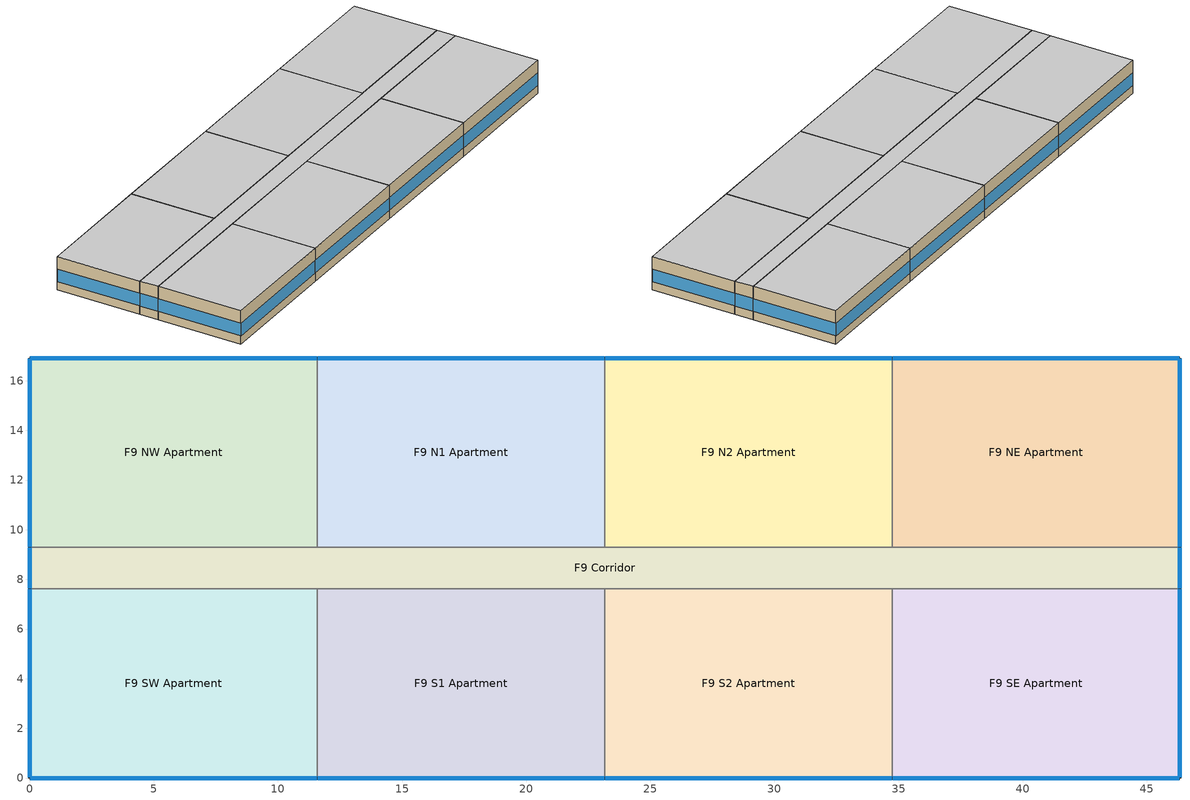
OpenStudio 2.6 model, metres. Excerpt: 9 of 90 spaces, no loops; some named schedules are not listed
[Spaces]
F9 SE Apartment
 floor to F8 SE Apartment: 46.33,7.62 46.33,0 34.75,0 34.75,7.62 z24.38
 wall outside: 34.75,0 46.33,0 46.33,7.62 z24.38:27.43
 wall to F9 S2 Apartment: 34.75,7.62 34.75,0 z24.38:27.43
 wall to F9 Corridor: 46.33,7.62 34.75,7.62 z24.38:27.43
 window: 46.33,0.03 46.33,7.59 / 34.77,0 46.3,0 z25.14:26.29
 ceiling to T SE Apartment: 46.33,0 46.33,7.62 34.75,7.62 34.75,0 z27.43
F9 N2 Apartment
 floor to F8 N2 Apartment: 34.75,16.92 34.75,9.3 23.16,9.3 23.16,16.92 z24.38
 wall outside: 34.75,16.92 23.16,16.92 z24.38:27.43
 wall to F9 NE Apartment: 34.75,9.3 34.75,16.92 z24.38:27.43
 wall to F9 Corridor: 23.16,9.3 34.75,9.3 z24.38:27.43
 wall to F9 N1 Apartment: 23.16,16.92 23.16,9.3 z24.38:27.43
 window: 34.72,16.92 23.19,16.92 z25.14:26.29
 ceiling to T N2 Apartment: 34.75,9.3 34.75,16.92 23.16,16.92 23.16,9.3 z27.43
F9 SW Apartment
 floor to F8 SW Apartment: 11.58,7.62 11.58,0 0,0 0,7.62 z24.38
 wall outside: 0,7.62 0,0 11.58,0 z24.38:27.43
 wall to F9 Corridor: 11.58,7.62 0,7.62 z24.38:27.43
 wall to F9 S1 Apartment: 11.58,0 11.58,7.62 z24.38:27.43
 window: 0.03,0 11.56,0 / 0,7.59 0,0.03 z25.14:26.29
 ceiling to T SW Apartment: 11.58,0 11.58,7.62 0,7.62 0,0 z27.43
F9 Corridor
 floor to F8 Corridor: 46.33,9.3 46.33,7.62 0,7.62 0,9.3 z24.38
 wall outside: 0,9.3 0,7.62 / 46.33,7.62 46.33,9.3 z24.38:27.43
 wall to F9 NE Apartment: 46.33,9.3 34.75,9.3 z24.38:27.43
 wall to F9 NW Apartment: 11.58,9.3 0,9.3 z24.38:27.43
 wall to F9 S1 Apartment: 11.58,7.62 23.16,7.62 z24.38:27.43
 wall to F9 N1 Apartment: 23.16,9.3 11.58,9.3 z24.38:27.43
 wall to F9 S2 Apartment: 23.16,7.62 34.75,7.62 z24.38:27.43
 window: 46.33,7.65 46.33,9.27 / 0,9.27 0,7.65 z25.14:26.32
 ceiling to T Corridor: 46.33,7.62 46.33,9.3 0,9.3 0,7.62 z27.43
F9 NE Apartment
 floor to F8 NE Apartment: 46.33,16.92 46.33,9.3 34.75,9.3 34.75,16.92 z24.38
 wall outside: 46.33,9.3 46.33,16.92 34.75,16.92 z24.38:27.43
 window: 46.33,9.32 46.33,16.89 / 46.3,16.92 34.77,16.92 z25.14:26.29
 ceiling to T NE Apartment: 46.33,9.3 46.33,16.92 34.75,16.92 34.75,9.3 z27.43
F9 S1 Apartment
 floor to F8 S1 Apartment: 23.16,7.62 23.16,0 11.58,0 11.58,7.62 z24.38
 wall outside: 11.58,0 23.16,0 z24.38:27.43
 wall to F9 S2 Apartment: 23.16,0 23.16,7.62 z24.38:27.43
 window: 11.61,0 23.14,0 z25.14:26.29
 ceiling to T S1 Apartment: 23.16,0 23.16,7.62 11.58,7.62 11.58,0 z27.43
F9 S2 Apartment
 floor to F8 S2 Apartment: 34.75,7.62 34.75,0 23.16,0 23.16,7.62 z24.38
 wall outside: 23.16,0 34.75,0 z24.38:27.43
 window: 23.19,0 34.72,0 z25.14:26.29
 ceiling to T S2 Apartment: 34.75,0 34.75,7.62 23.16,7.62 23.16,0 z27.43
F9 NW Apartment
 floor to F8 NW Apartment: 11.58,16.92 11.58,9.3 0,9.3 0,16.92 z24.38
 wall outside: 11.58,16.92 0,16.92 0,9.3 z24.38:27.43
 wall to F9 N1 Apartment: 11.58,9.3 11.58,16.92 z24.38:27.43
 window: 11.56,16.92 0.03,16.92 / 0,16.89 0,9.32 z25.14:26.29
 ceiling to T NW Apartment: 11.58,9.3 11.58,16.92 0,16.92 0,9.3 z27.43
F9 N1 Apartment
 floor to F8 N1 Apartment: 23.16,16.92 23.16,9.3 11.58,9.3 11.58,16.92 z24.38
 wall outside: 23.16,16.92 11.58,16.92 z24.38:27.43
 window: 23.14,16.92 11.61,16.92 z25.14:26.29
 ceiling to T N1 Apartment: 23.16,9.3 23.16,16.92 11.58,16.92 11.58,9.3 z27.43
[Site]
Montreal-Trudeau Intl AP_QC_CAN: Latitude {deg}=45.471; Longitude {deg}=-73.741; Time Zone {hr}=-5; Elevation {m}=36; Terrain=City
[Building]
HighriseApartment-CAN_QC_Montreal-Trudeau.Intl.AP.716270_CWEC2016.epw created: 2019-08-15 18:08:10 +0000: North Axis {deg}=0; Default Construction Set=BTAP-Mass at hdd = 4400.0; Standards Number of Stories=10; Standards Number of Above Ground Stories=10; Standards Building Type=NECB2017_HighriseApartment
[Site:WaterMainsTemperature]
Calculation Method=Correlation; Annual Average Outdoor Air Temperature {C}=7.6; Maximum Difference In Monthly Average Outdoor Air Temperatures {deltaC}=31.3
[Site:GroundTemperature:BuildingSurface]
19.527, 19.502, 19.536, 19.598, 20.002, 21.64, 22.225, 22.375, 21.449, 20.121, 19.802, 19.633
[SizingPeriod:DesignDay] Barometric Pressure {Pa}=100893; Sky Clearness=0; Rain Indicator=0; Snow Indicator=0; Day of Month=21; Daylight Saving Time Indicator=0; Humidity Indicating Type=Wetbulb; Dry-Bulb Temperature Range Modifier Type=DefaultMultipliers
Name | Maximum Dry-Bulb Temperature {C} | Daily Dry-Bulb Temperature Range {deltaC} | Humidity Indicating Conditions at Maximum Dry-Bulb | Wind Speed {m/s} | Wind Direction {deg} | Month | Day Type | Solar Model Indicator | ASHRAE Taub | ASHRAE Taud
Montreal-Trudeau Intl AP Ann Htg 99.6% Condns DB | -23.1 | 0 | -23.1 | 4.2 | 250 | 1 | WinterDesignDay | ASHRAEClearSky
Montreal-Trudeau Intl AP Ann Clg .4% Condns DB=>MWB | 30 | 8.9 | 22.1 | 5.3 | 220 | 7 | SummerDesignDay | ASHRAETau | 0.431 | 2.246
[Material:NoMass] Roughness=Smooth; Thermal Absorptance=0.9; Solar Absorptance=0.7
Name | Thermal Resistance {m2-K/W} | Visible Absorptance
Typical Carpet Pad | 0.21648 | 0.8
Typical Insulation 1 | 5.20402 | 0.7
Typical Insulation 2 | 3.77764 | 0.7
Typical Insulation 3 | 6.41024 | 0.7
Typical Carpet Pad 2 | 1.25503 | 0.8
Typical Carpet Pad 3 | 3.45515 | 0.8
Typical Insulation 4 | 0.526298 | 0.7
Typical Insulation 5 | 0.526316 | 0.7
[Material]
Name | Roughness | Thickness {m} | Conductivity {W/m-K} | Density {kg/m3} | Specific Heat {J/kg-K} | Thermal Absorptance | Solar Absorptance | Visible Absorptance
100mm Normalweight concrete floor | MediumSmooth | 0.1016 | 2.31 | 2322 | 832
G01 13mm gypsum board | Smooth | 0.0127 | 0.16 | 800 | 1090 | 0.9 | 0.7 | 0.5
G05 25mm wood | MediumSmooth | 0.0254 | 0.15 | 608 | 1630 | 0.9 | 0.5 | 0.5
4 in. Normalweight Concrete Floor | MediumRough | 0.1016 | 2.31 | 2322 | 832 | 0.9 | 0.7 | 0.7
1IN Stucco | Smooth | 0.0253 | 0.6918 | 1858 | 837 | 0.9 | 0.7 | 0.92
8IN CONCRETE HW RefBldg | Rough | 0.2032 | 1.311 | 2240 | 836.8 | 0.9 | 0.7 | 0.7
1/2IN Gypsum | Smooth | 0.0127 | 0.16 | 784.9 | 830 | 0.9 | 0.4 | 0.4
Metal Roof Surface; F08 Metal surface | Smooth | 0.0008 | 45.28 | 7824 | 500 | 0.9 | 0.7 | 0.7
6 in. Normalweight Concrete Floor | MediumRough | 0.1524 | 2.31 | 2322 | 832 | 0.9 | 0.7 | 0.7
[Construction]
BTAP-Int-Floor: 100mm Normalweight concrete floor, Typical Carpet Pad
BTAP-Int-Wall: G01 13mm gypsum board, G01 13mm gypsum board
BTAP-Int-Ceiling: Typical Carpet Pad, 100mm Normalweight concrete floor
BTAP-Ext-DaylightDiffuser: SimpleGlazing
BTAP-Int-Door: G05 25mm wood
BTAP-Ext-Floor-Mass:U-0.183: Typical Insulation 1, 4 in. Normalweight Concrete Floor, Typical Carpet Pad
BTAP-Ext-Wall-Mass:U-0.247: 1IN Stucco, 8IN CONCRETE HW RefBldg, Typical Insulation 2, 1/2IN Gypsum
BTAP-Ext-Roof-Metal:U-0.156: Metal Roof Surface, Typical Insulation 3
BTAP-Grnd-Floor-Mass:U-0.757: 6 in. Normalweight Concrete Floor, Typical Carpet Pad 2
BTAP-Grnd-Roof-Mass:U-0.284: 6 in. Normalweight Concrete Floor, Typical Carpet Pad 3
BTAP-Ext-Door:U-1.9000000000000001: F08 Metal surface, Typical Insulation 4
BTAP-Ext-OverHeadDoor:U-1.9000000000000001: Typical Insulation 5
BTAP-Ext-DaylightDiffuser:U=0.190 SHGC=0.600: SimpleGlazing:U=0.190 SHGC=0.600
[DefaultConstructionSet]
BTAP-Mass at hdd = 4400.0: Default Exterior Surface Constructions=BTAP-Mass at hdd = 4400.0; Default Interior Surface Constructions=Default Surface Constructions 2; Default Ground Contact Surface Constructions=BTAP-Mass at hdd = 4400.0 1; Default Exterior SubSurface Constructions=BTAP-Mass at hdd = 4400.0; Default Interior SubSurface Constructions=Default Sub Surface Constructions 2; Interior Partition Construction=BTAP-Int-Door
[DefaultSurfaceConstructions]
Name | Floor Construction | Wall Construction | Roof Ceiling Construction
Default Surface Constructions 2 | BTAP-Int-Floor | BTAP-Int-Wall | BTAP-Int-Ceiling
BTAP-Mass at hdd = 4400.0 | BTAP-Ext-Floor-Mass:U-0.183 | BTAP-Ext-Wall-Mass:U-0.247 | BTAP-Ext-Roof-Metal:U-0.156
BTAP-Mass at hdd = 4400.0 1 | BTAP-Grnd-Floor-Mass:U-0.757 | BTAP-Grnd-Roof-Mass:U-0.284 | BTAP-Grnd-Roof-Mass:U-0.284
[DefaultSubSurfaceConstructions]
Name | Fixed Window Construction | Operable Window Construction | Door Construction | Glass Door Construction | Overhead Door Construction | Skylight Construction | Tubular Daylight Dome Construction | Tubular Daylight Diffuser Construction
Default Sub Surface Constructions 2 | BTAP-Ext-DaylightDiffuser | BTAP-Ext-DaylightDiffuser | BTAP-Int-Door
BTAP-Mass at hdd = 4400.0 | BTAP-Ext-DaylightDiffuser:U=0.190 SHGC=0.600 | BTAP-Ext-DaylightDiffuser:U=0.190 SHGC=0.600 | BTAP-Ext-Door:U-1.9000000000000001 | BTAP-Ext-DaylightDiffuser:U=0.190 SHGC=0.600 | BTAP-Ext-OverHeadDoor:U-1.9000000000000001 | BTAP-Ext-DaylightDiffuser:U=0.190 SHGC=0.600 | BTAP-Ext-DaylightDiffuser:U=0.190 SHGC=0.600 | BTAP-Ext-DaylightDiffuser:U=0.190 SHGC=0.600
[WindowMaterial:SimpleGlazingSystem] Solar Heat Gain Coefficient=0.6; Visible Transmittance=0.21
Name | U-Factor {W/m2-K}
SimpleGlazing | 2.2
SimpleGlazing:U=0.190 SHGC=0.600 | 1.9
[Space] Building Story=Building Story 9; Part of Total Floor Area=Yes
Name | Space Type | Thermal Zone
F9 SE Apartment | Space Function Dwelling units general | DU_BT=Space Function_ST=Dwelling units general_FL=Building Story 9_SCHG 7
F9 S1 Apartment | Space Function Dwelling units general | DU_BT=Space Function_ST=Dwelling units general_FL=Building Story 9_SCHG 5
F9 NW Apartment | Space Function Dwelling units general | DU_BT=Space Function_ST=Dwelling units general_FL=Building Story 9_SCHG 4
F9 NE Apartment | Space Function Dwelling units general | DU_BT=Space Function_ST=Dwelling units general_FL=Building Story 9_SCHG 1
F9 N2 Apartment | Space Function Dwelling units general | DU_BT=Space Function_ST=Dwelling units general_FL=Building Story 9_SCHG
F9 S2 Apartment | Space Function Dwelling units general | DU_BT=Space Function_ST=Dwelling units general_FL=Building Story 9_SCHG 2
F9 N1 Apartment | Space Function Dwelling units general | DU_BT=Space Function_ST=Dwelling units general_FL=Building Story 9_SCHG 6
F9 SW Apartment | Space Function Dwelling units general | DU_BT=Space Function_ST=Dwelling units general_FL=Building Story 9_SCHG 3
F9 Corridor | Space Function Corridor/Transition area other-sch-G | WILD_ST=Corridor/Transition area other-sch-G_FL=Building Story 9_SCH=G
[EvaporativeFluidCooler:SingleSpeed]
Central Tower: Design Air Flow Rate {m3/s}=autosize; Fan Power at Design Air Flow Rate {W}=autosize; Design Spray Water Flow Rate {m3/s}=0.002208; Performance Input Method=UFactorTimesAreaAndDesignWaterFlowRate; U-factor Times Area Value at Design Air Flow Rate {W/K}=autosize; Design Water Flow Rate {m3/s}=autosize; Capacity Control=FanCycling; Sizing Factor=1; Evaporation Loss Mode=SaturatedExit; Drift Loss Percent {percent}=0.008; Blowdown Calculation Mode=ConcentrationRatio; Blowdown Concentration Ratio=3
[BuildingStory]
Building Story 9: Nominal Z Coordinate {m}=24.3828
[SpaceType] Standards Building Type=Space Function
Name | Default Schedule Set | Design Specification Outdoor Air Object | Standards Space Type
Space Function Corridor/Transition area other-sch-G | Space Function Corridor/Transition area other-sch-G Schedule Set | Space Function Corridor/Transition area other-sch-G Ventilation | Corridor/Transition area other-sch-G
Space Function Dwelling units general | Space Function Dwelling units general Schedule Set | Space Function Dwelling units general Ventilation | Dwelling units general
[People:Definition] Number of People Calculation Method=People/Area; Fraction Radiant=0.3
Name | People per Space Floor Area {person/m2}
Space Function Corridor/Transition area other-sch-G People Definition | 0.0100036
Space Function Dwelling units general People Definition | 0.0400145
[People] Work Efficiency Schedule=Work Efficiency Schedule; Clothing Insulation Schedule=Clothing Schedule; Air Velocity Schedule=Air Velocity Schedule; Multiplier=1
Name | People Definition | Space or SpaceType
Space Function Corridor/Transition area other-sch-G People | Space Function Corridor/Transition area other-sch-G People Definition | Space Function Corridor/Transition area other-sch-G
Space Function Dwelling units general People | Space Function Dwelling units general People Definition | Space Function Dwelling units general
[Lights:Definition] Design Level Calculation Method=Watts/Area; Fraction Radiant=0.5; Fraction Visible=0.2
Name | Watts per Space Floor Area {W/m2}
Space Function Corridor/Transition area other-sch-G Lights Definition | 7.10258
Space Function Dwelling units general Lights Definition | 5.00182
[Lights] Fraction Replaceable=1
Name | Lights Definition | Space or SpaceType
Space Function Corridor/Transition area other-sch-G Lights | Space Function Corridor/Transition area other-sch-G Lights Definition | Space Function Corridor/Transition area other-sch-G
Space Function Dwelling units general Lights | Space Function Dwelling units general Lights Definition | Space Function Dwelling units general
[DesignSpecification:OutdoorAir] Outdoor Air Method=Sum; Outdoor Air Flow per Person {m3/s-person}=0; Outdoor Air Flow Rate {m3/s}=0; Outdoor Air Flow Air Changes per Hour {1/hr}=0
Name | Outdoor Air Flow per Floor Area {m3/s-m2}
Space Function Corridor/Transition area other-sch-G Ventilation | 0.0003048
Space Function Dwelling units general Ventilation | 0.00039624
[DefaultScheduleSet] Number of People Schedule=NECB-G-Occupancy; People Activity Level Schedule=NECB-Activity; Lighting Schedule=NECB-G-Lighting; Electric Equipment Schedule=NECB-G-Electric-Equipment; Infiltration Schedule=Always On
Space Function Corridor/Transition area other-sch-G Schedule Set; Space Function Dwelling units general Schedule Set
[ThermostatSetpoint:DualSetpoint] Heating Setpoint Temperature Schedule=NECB-G-Thermostat Setpoint-Heating; Cooling Setpoint Temperature Schedule=NECB-G-Thermostat Setpoint-Cooling
Space Function Dwelling units general Thermostat 176; Space Function Dwelling units general Thermostat 177; Space Function Dwelling units general Thermostat 180; Space Function Dwelling units general Thermostat 189; Space Function Dwelling units general Thermostat 192; Space Function Dwelling units general Thermostat 193; Space Function Dwelling units general Thermostat 194; Space Function Dwelling units general Thermostat 211; Space Function Corridor/Transition area other-sch-G Thermostat 22
[ElectricEquipment:Definition]
Space Function Dwelling units general Elec Equip Definition: Design Level Calculation Method=Watts/Area; Watts per Space Floor Area {W/m2}=5.00182; Fraction Radiant=0.5
[ElectricEquipment]
Space Function Dwelling units general Elec Equip: Electric Equipment Definition=Space Function Dwelling units general Elec Equip Definition; Space or SpaceType=Space Function Dwelling units general
[SpaceInfiltration:DesignFlowRate] Schedule=Always On Discrete; Design Flow Rate Calculation Method=Flow/ExteriorArea; Flow per Exterior Surface Area {m3/s-m2}=0.00025; Constant Term Coefficient=0; Temperature Term Coefficient=0; Velocity Term Coefficient=0.224; Velocity Squared Term Coefficient=0
Name | Space or SpaceType
F9 Corridor Infiltration | F9 Corridor
F9 N1 Apartment Infiltration | F9 N1 Apartment
F9 N2 Apartment Infiltration | F9 N2 Apartment
F9 NE Apartment Infiltration | F9 NE Apartment
F9 NW Apartment Infiltration | F9 NW Apartment
F9 S1 Apartment Infiltration | F9 S1 Apartment
F9 S2 Apartment Infiltration | F9 S2 Apartment
F9 SE Apartment Infiltration | F9 SE Apartment
F9 SW Apartment Infiltration | F9 SW Apartment
[ThermalZone] Use Ideal Air Loads=No
Name | Thermostat
DU_BT=Space Function_ST=Dwelling units general_FL=Building Story 9_SCHG | Space Function Dwelling units general Thermostat 176
DU_BT=Space Function_ST=Dwelling units general_FL=Building Story 9_SCHG 1 | Space Function Dwelling units general Thermostat 177
DU_BT=Space Function_ST=Dwelling units general_FL=Building Story 9_SCHG 2 | Space Function Dwelling units general Thermostat 180
DU_BT=Space Function_ST=Dwelling units general_FL=Building Story 9_SCHG 3 | Space Function Dwelling units general Thermostat 189
DU_BT=Space Function_ST=Dwelling units general_FL=Building Story 9_SCHG 4 | Space Function Dwelling units general Thermostat 192
DU_BT=Space Function_ST=Dwelling units general_FL=Building Story 9_SCHG 5 | Space Function Dwelling units general Thermostat 193
DU_BT=Space Function_ST=Dwelling units general_FL=Building Story 9_SCHG 6 | Space Function Dwelling units general Thermostat 194
DU_BT=Space Function_ST=Dwelling units general_FL=Building Story 9_SCHG 7 | Space Function Dwelling units general Thermostat 211
WILD_ST=Corridor/Transition area other-sch-G_FL=Building Story 9_SCH=G | Space Function Corridor/Transition area other-sch-G Thermostat 22
[HeatExchanger:AirToAir:SensibleAndLatent] Availability Schedule=Always On Discrete; Nominal Supply Air Flow Rate {m3/s}=autosize; Sensible Effectiveness at 100% Heating Air Flow=0.5; Latent Effectiveness at 100% Heating Air Flow=0.5; Sensible Effectiveness at 75% Heating Air Flow=0.5; Latent Effectiveness at 75% Heating Air Flow=0.5; Sensible Effectiveness at 100% Cooling Air Flow=0.5; Latent Effectiveness at 100% Cooling Air Flow=0.5; Sensible Effectiveness at 75% Cooling Air Flow=0.5; Latent Effectiveness at 75% Cooling Air Flow=0.5; Supply Air Outlet Temperature Control=Yes; Heat Exchanger Type=Rotary; Frost Control Type=ExhaustOnly; Threshold Temperature {C}=-23.3; Initial Defrost Time Fraction=0.167; Rate of Defrost Time Fraction Increase {1/K}=1.44; Economizer Lockout=Yes
Name | Nominal Electric Power {W}
Sys_1_Make-up air unit ERV | 2032.05
Sys_4_PSZ_WILD_ST=Corridor/Transition area other-sch-G_FL=Building Story 10_SCH=G ERV | 219.834
Sys_6_VAV with Reheat ERV | 76.6976
[SetpointManager:OutdoorAirPretreat] Minimum Setpoint Temperature {C}=-99; Maximum Setpoint Temperature {C}=99; Minimum Setpoint Humidity Ratio {kgWater/kgDryAir}=1e-05; Maximum Setpoint Humidity Ratio {kgWater/kgDryAir}=1
Setpoint Manager Outdoor Air Pretreat 1; Setpoint Manager Outdoor Air Pretreat 2; Setpoint Manager Outdoor Air Pretreat 3
[AvailabilityManager:NightCycle] Control Type=CycleOnAny; Thermostat Tolerance {deltaC}=1; Cycling Run Time {s}=3600
Availability Manager Night Cycle 1; Availability Manager Night Cycle 2; Availability Manager Night Cycle 3
[Schedule:Ruleset]
Clothing Schedule: Default Day Schedule=Clothing Schedule Default Winter Clothes
Air Velocity Schedule: Default Day Schedule=Air Velocity Schedule Default
Work Efficiency Schedule: Default Day Schedule=Work Efficiency Schedule Default
NECB-G-Occupancy: Default Day Schedule=NECB-G-Occupancy Default
NECB-Activity: Default Day Schedule=NECB-Activity Default; Summer Design Day Schedule=NECB-Activity Summer Design Day; Winter Design Day Schedule=NECB-Activity Winter Design Day
NECB-G-Lighting: Default Day Schedule=NECB-G-Lighting Default
NECB-G-Electric-Equipment: Default Day Schedule=NECB-G-Electric-Equipment Default
Always On: Default Day Schedule=Always On Default
NECB-G-Thermostat Setpoint-Heating: Default Day Schedule=NECB-G-Thermostat Setpoint-Heating Default
NECB-G-Thermostat Setpoint-Cooling: Default Day Schedule=NECB-G-Thermostat Setpoint-Cooling Default
[Schedule:Day]
Clothing Schedule Default Winter Clothes; Always On Default: 24, 0, 1
Air Velocity Schedule Default: 24, 0, 0.2
Work Efficiency Schedule Default: 24, 0, 0
NECB-G-Occupancy Default; NECB-G-Occupancy Default|Wkdy Day: 7, 0, 0.9, 8, 0, 0.7, 9, 0, 0.4, 17, 0, 0.3, 18, 0, 0.5, 24, 0, 0.9
NECB-G-Occupancy Sat Day; NECB-G-Occupancy Sun|Hol Day: 7, 0, 0.9, 8, 0, 0.7, 17, 0, 0.5, 18, 0, 0.7, 24, 0, 0.9
NECB-Activity Default; NECB-Activity Winter Design Day; NECB-Activity Summer Design Day: 24, 0, 130
NECB-G-Lighting Default; NECB-G-Lighting Default|Wkdy Day; NECB-G-Lighting Sat Day: 1, 0, 0.3, 6, 0, 0, 7, 0, 0.2, 9, 0, 0.5, 19, 0, 0, 22, 0, 0.9, 23, 0, 0.8, 24, 0, 0.6
NECB-G-Electric-Equipment Default: 1, 0, 0.3, 7, 0, 0.2, 9, 0, 0.8, 16, 0, 0.4, 17, 0, 0.5, 18, 0, 0.2, 20, 0, 0.9, 21, 0, 0.7, 24, 0, 0.5
NECB-G-Thermostat Setpoint-Heating Default; NECB-G-Thermostat Setpoint-Heating Default|Wkdy Day; NECB-G-Thermostat Setpoint-Heating Sat Day; NECB-G-Thermostat Setpoint-Heating Sun|Hol Day: 1, 0, 22, 7, 0, 18, 8, 0, 20, 24, 0, 22
NECB-G-Thermostat Setpoint-Cooling Default; NECB-G-Thermostat Setpoint-Cooling Default|Wkdy Day; NECB-G-Thermostat Setpoint-Cooling Sat Day; NECB-G-Thermostat Setpoint-Cooling Sun|Hol Day: 24, 0, 24
[Schedule:Rule] Date Specification Type=DateRange; Start Day=1
Name | Schedule Ruleset | Rule Order | Day Schedule | Start Month | End Month | End Day | Apply Monday | Apply Tuesday | Apply Wednesday | Apply Thursday | Apply Friday | Apply Saturday | Apply Sunday
Schedule Rule 1 | Clothing Schedule | 0 | Clothing Schedule Summer Clothes | 5 | 9 | 30
Schedule Rule 2 | NECB-G-Occupancy | 2 | NECB-G-Occupancy Default|Wkdy Day | 1 | 12 | 31 | Yes | Yes | Yes | Yes | Yes
Schedule Rule 3 | NECB-G-Occupancy | 1 | NECB-G-Occupancy Sat Day | 1 | 12 | 31 |  |  |  |  |  | Yes
Schedule Rule 4 | NECB-G-Occupancy | 0 | NECB-G-Occupancy Sun|Hol Day | 1 | 12 | 31 |  |  |  |  |  |  | Yes
Schedule Rule 5 | NECB-G-Lighting | 2 | NECB-G-Lighting Default|Wkdy Day | 1 | 12 | 31 | Yes | Yes | Yes | Yes | Yes
Schedule Rule 6 | NECB-G-Lighting | 1 | NECB-G-Lighting Sat Day | 1 | 12 | 31 |  |  |  |  |  | Yes
Schedule Rule 7 | NECB-G-Lighting | 0 | NECB-G-Lighting Sun|Hol Day | 1 | 12 | 31 |  |  |  |  |  |  | Yes
Schedule Rule 8 | NECB-G-Electric-Equipment | 2 | NECB-G-Electric-Equipment Default|Wkdy Day | 1 | 12 | 31 | Yes | Yes | Yes | Yes | Yes
Schedule Rule 9 | NECB-G-Electric-Equipment | 1 | NECB-G-Electric-Equipment Sat Day | 1 | 12 | 31 |  |  |  |  |  | Yes
Schedule Rule 10 | NECB-G-Electric-Equipment | 0 | NECB-G-Electric-Equipment Sun|Hol Day | 1 | 12 | 31 |  |  |  |  |  |  | Yes
Schedule Rule 11 | NECB-G-Thermostat Setpoint-Heating | 2 | NECB-G-Thermostat Setpoint-Heating Default|Wkdy Day | 1 | 12 | 31 | Yes | Yes | Yes | Yes | Yes
Schedule Rule 12 | NECB-G-Thermostat Setpoint-Heating | 1 | NECB-G-Thermostat Setpoint-Heating Sat Day | 1 | 12 | 31 |  |  |  |  |  | Yes
Schedule Rule 13 | NECB-G-Thermostat Setpoint-Heating | 0 | NECB-G-Thermostat Setpoint-Heating Sun|Hol Day | 1 | 12 | 31 |  |  |  |  |  |  | Yes
Schedule Rule 14 | NECB-G-Thermostat Setpoint-Cooling | 2 | NECB-G-Thermostat Setpoint-Cooling Default|Wkdy Day | 1 | 12 | 31 | Yes | Yes | Yes | Yes | Yes
Schedule Rule 15 | NECB-G-Thermostat Setpoint-Cooling | 1 | NECB-G-Thermostat Setpoint-Cooling Sat Day | 1 | 12 | 31 |  |  |  |  |  | Yes
Schedule Rule 16 | NECB-G-Thermostat Setpoint-Cooling | 0 | NECB-G-Thermostat Setpoint-Cooling Sun|Hol Day | 1 | 12 | 31 |  |  |  |  |  |  | Yes
[Schedule:Constant]
Always On Discrete: Value=1
